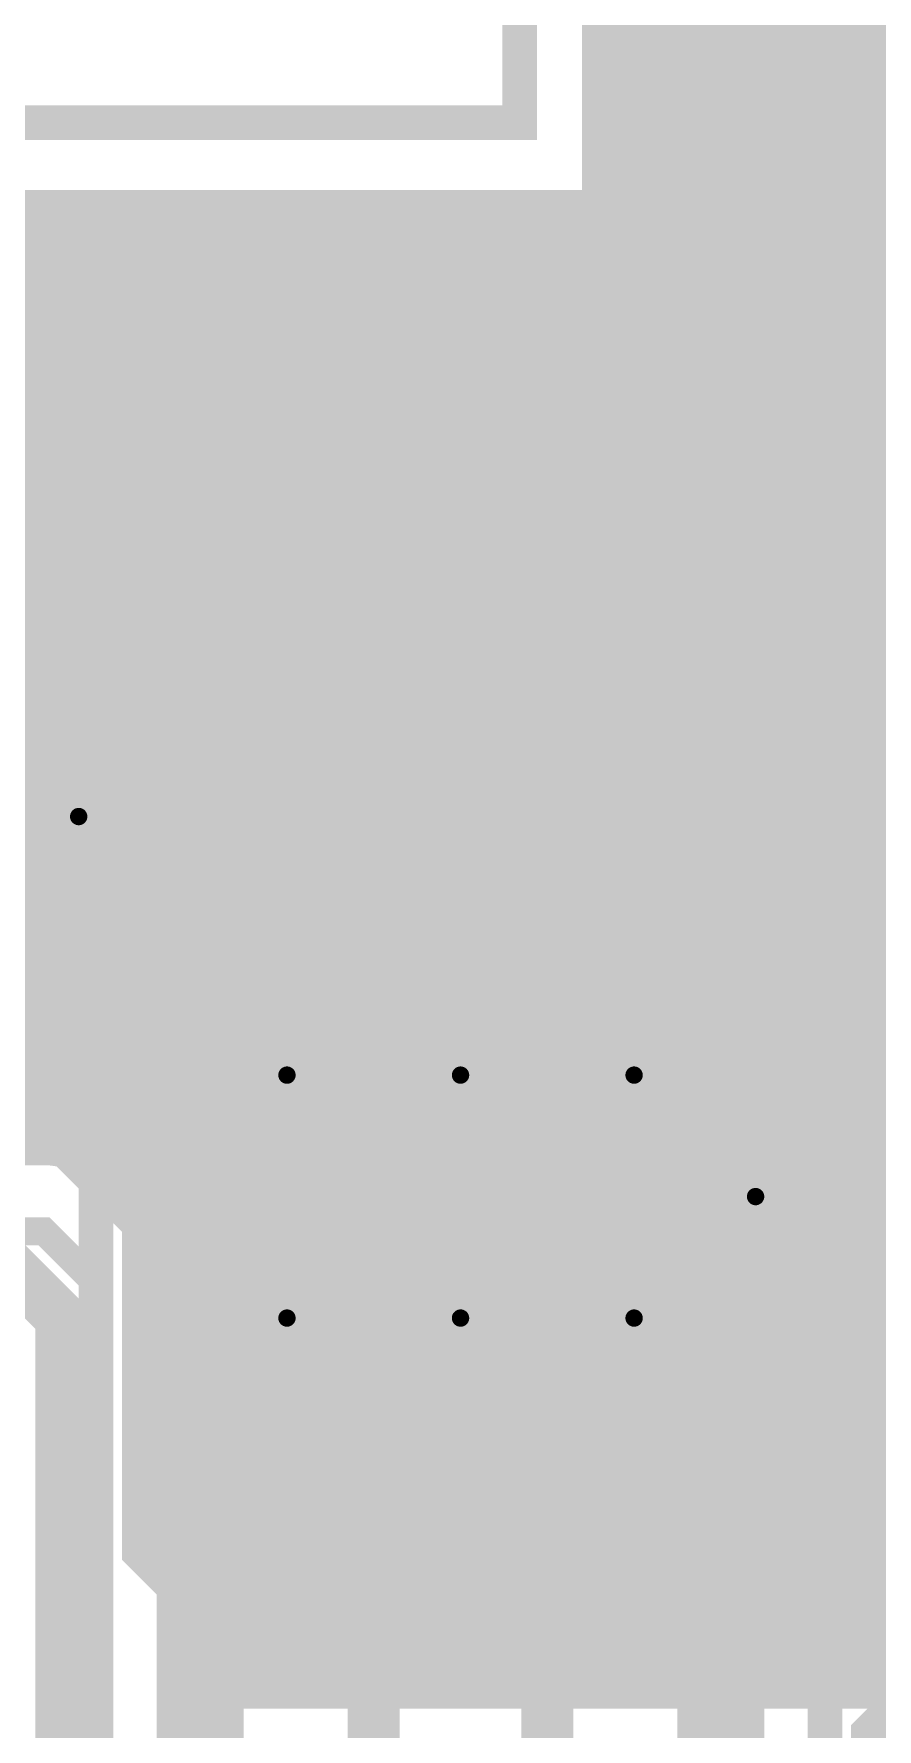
# Model space of a CAD drawing. Extents: x -10 to 131, y -93 to 209.
# Drawn here: x 112.45 to 118.62, y 187.24 to 199.64 of the extents above; entities that cross this region are included whole.
import ezdxf

# ---------------------------------------------------------------- set-up
doc = ezdxf.new("R2010")
doc.units = 0
doc.header["$MEASUREMENT"] = 0
doc.layers.get('0').update_dxf_attribs({"linetype": 'CONTINUOUS'})
for name, color, linetype in [('22-303-0_ASB', 7, 'CONTINUOUS'), ('22-303-0_AST', 7, 'CONTINUOUS'), ('22-303-0_BOT', 2, 'CONTINUOUS'), ('22-303-0_DRD', 6, 'CONTINUOUS'), ('22-303-0_DRL', 1, 'CONTINUOUS'), ('22-303-0_GND', 3, 'CONTINUOUS'), ('22-303-0_IN1', 10, 'CONTINUOUS'), ('22-303-0_SMB', 14, 'CONTINUOUS'), ('22-303-0_SMT', 9, 'CONTINUOUS'), ('22-303-0_SPT', 11, 'CONTINUOUS'), ('22-303-0_SST', 8, 'CONTINUOUS'), ('22-303-0_TOP', 15, 'CONTINUOUS'), ('THRUHOLE_TAP', 2, 'CONTINUOUS')]:
    doc.layers.add(name, color=color, linetype=linetype)

# ---------------------------------------------------------------- blocks, each defined once
blk = doc.blocks.new('RECTANGLE_50')
blk.add_solid([(1.5494, 1.2065), (1.5494, -1.2065), (-1.5494, 1.2065), (-1.5494, -1.2065)])
blk = doc.blocks.new('RECTANGLE_51')
blk.add_solid([(0.3048, 0.9525), (0.3048, -0.9525), (-0.3048, 0.9525), (-0.3048, -0.9525)])
blk = doc.blocks.new('ROUND_65')
at = {"const_width": 0.29972}
blk.add_lwpolyline([(-0.14986, 0, 1), (0.14986, 0, 1)], format="xyb", close=True, dxfattribs=at)
blk = doc.blocks.new('ROUND_70')
at = {"const_width": 0.29972}
blk.add_lwpolyline([(-0.14986, 0, 1), (0.14986, 0, 1)], format="xyb", close=True, dxfattribs=at)
blk = doc.blocks.new('ROUND_115')
at = {"const_width": 0.10033}
blk.add_lwpolyline([(-0.050164, 0, 1), (0.050164, 0, 1)], format="xyb", close=True, dxfattribs=at)
blk = doc.blocks.new('ROUND_117')
at = {"const_width": 0.10033}
blk.add_lwpolyline([(-0.050164, 0, 1), (0.050164, 0, 1)], format="xyb", close=True, dxfattribs=at)
blk = doc.blocks.new('ROUND_79')
at = {"const_width": 0.0635}
blk.add_lwpolyline([(-0.03175, 0, 1), (0.03175, 0, 1)], format="xyb", close=True, dxfattribs=at)
blk = doc.blocks.new('ROUND_101')
at = {"const_width": 0.0635}
blk.add_lwpolyline([(-0.03175, 0, 1), (0.03175, 0, 1)], format="xyb", close=True, dxfattribs=at)
blk = doc.blocks.new('RECTANGLE_5')
blk.add_solid([(0.51308, 0.63627), (0.51308, -0.63627), (-0.51308, 0.63627), (-0.51308, -0.63627)])
blk = doc.blocks.new('ROUND_108')
at = {"const_width": 0.10033}
blk.add_lwpolyline([(-0.050164, 0, 1), (0.050164, 0, 1)], format="xyb", close=True, dxfattribs=at)

msp = doc.modelspace()

# ---------------------------------------------------------------- linework, layer by layer
at = {"layer": '22-303-0_ASB', "const_width": 0.254}
msp.add_lwpolyline([(111.00054, 208.99374), (111.00054, 198.99376), (116.0018, 198.99376), (116.0018, 208.99374), (130.50012, 208.99374), (130.50012, -31.00578), (-9.4996, -31.00578), (-9.4996, 208.99374), (111.00054, 208.99374)], dxfattribs=at)
at = {"layer": '22-303-0_AST'}
for points, const_width in [([(111.00054, 208.99374), (111.00054, 198.99376), (116.0018, 198.99376), (116.0018, 208.99374), (130.50012, 208.99374), (130.50012, -31.00578), (-9.4996, -31.00578), (-9.4996, 208.99374), (111.00054, 208.99374)], 0.254), ([(114.427, 195.961), (114.427, 197.739), (117.983, 197.739), (117.983, 195.961), (114.427, 195.961)], 0.1524), ([(116.07038, 196.5833), (116.00942, 196.41566), (115.65382, 196.41566), (115.5954, 196.5833), (115.5954, 197.26148), (115.65382, 197.43166), (116.00942, 197.43166), (116.07038, 197.26148)], 0.1524), ([(116.49202, 196.92366), (116.84762, 196.92366), (116.90858, 196.75348), (116.90858, 196.5833), (116.84762, 196.41566), (116.49202, 196.41566), (116.4336, 196.5833), (116.4336, 196.75348), (116.66982, 197.43166)], 0.1524), ([(118.237, 195.072), (118.237, 192.659), (117.856, 192.278), (118.237, 191.897), (118.237, 186.944), (112.903, 186.944), (112.903, 195.326), (117.983, 195.326), (118.237, 195.072)], 0.254)]:
    msp.add_lwpolyline(points, dxfattribs=dict(at, const_width=const_width))
at = {"layer": '22-303-0_BOT'}
for points, const_width in [([(129.667, 208.28), (116.586, 208.28), (116.586, 198.374), (110.363, 198.374)], 0.254), ([(116.6368, 208.28), (116.6368, 187.5155)], 0.254), ([(116.8654, 208.28), (116.8654, 187.5155)], 0.254), ([(117.094, 208.28), (117.094, 187.5155)], 0.254), ([(117.3226, 208.28), (117.3226, 187.5155)], 0.254), ([(117.5512, 208.28), (117.5512, 187.5155)], 0.254), ([(117.7798, 208.28), (117.7798, 187.5155)], 0.254), ([(118.0084, 208.28), (118.0084, 187.5155)], 0.254), ([(118.237, 208.28), (118.237, 187.5155)], 0.254), ([(118.4656, 208.28), (118.4656, 187.5155)], 0.254), ([(118.6942, 208.28), (118.6942, 187.5155)], 0.254), ([(129.667, 199.6186), (116.586, 199.6186)], 0.254), ([(129.667, 199.39), (116.586, 199.39)], 0.254), ([(129.667, 199.1614), (116.586, 199.1614)], 0.254), ([(129.667, 198.9328), (116.586, 198.9328)], 0.254), ([(129.667, 198.7042), (116.586, 198.7042)], 0.254), ([(112.522, 198.374), (112.522, 191.4906)], 0.254), ([(112.7506, 198.374), (112.7506, 191.44488)], 0.254), ([(112.9792, 198.374), (112.9792, 191.28486)], 0.254), ([(113.2078, 198.374), (113.2078, 191.05626)], 0.254), ([(113.4364, 198.374), (113.4364, 190.79464)], 0.254), ([(113.665, 198.374), (113.665, 187.5155)], 0.254), ([(113.8936, 198.374), (113.8936, 187.5155)], 0.254), ([(114.1222, 198.374), (114.1222, 187.5155)], 0.254), ([(114.3508, 198.374), (114.3508, 187.5155)], 0.254), ([(114.5794, 198.374), (114.5794, 187.5155)], 0.254), ([(114.808, 198.374), (114.808, 187.5155)], 0.254), ([(115.0366, 198.374), (115.0366, 187.5155)], 0.254), ([(115.2652, 198.374), (115.2652, 187.5155)], 0.254), ([(115.4938, 198.374), (115.4938, 187.5155)], 0.254), ([(115.7224, 198.374), (115.7224, 187.5155)], 0.254), ([(115.951, 198.374), (115.951, 187.5155)], 0.254), ([(116.1796, 198.374), (116.1796, 187.5155)], 0.254), ([(116.4082, 198.374), (116.4082, 187.5155)], 0.254), ([(129.667, 198.4756), (116.586, 198.4756)], 0.254), ([(129.667, 198.247), (92.1385, 198.247)], 0.254), ([(129.667, 198.0184), (92.1385, 198.0184)], 0.254), ([(129.667, 197.7898), (92.1385, 197.7898)], 0.254), ([(129.667, 197.5612), (92.1385, 197.5612)], 0.254), ([(129.667, 197.3326), (92.1385, 197.3326)], 0.254), ([(129.667, 197.104), (92.1385, 197.104)], 0.254), ([(129.667, 196.8754), (92.1385, 196.8754)], 0.254), ([(129.667, 196.6468), (92.1385, 196.6468)], 0.254), ([(129.667, 196.4182), (92.22232, 196.4182)], 0.254), ([(129.667, 196.1896), (92.24772, 196.1896)], 0.254), ([(129.667, 195.961), (92.20708, 195.961)], 0.254), ([(129.667, 195.7324), (92.0877, 195.7324)], 0.254), ([(129.667, 195.5038), (91.82354, 195.5038)], 0.254), ([(129.667, 195.2752), (87.7316, 195.2752)], 0.254), ([(129.667, 195.0466), (87.7951, 195.0466)], 0.254), ([(129.667, 194.818), (87.79256, 194.818)], 0.254), ([(129.667, 194.5894), (87.7189, 194.5894)], 0.254), ([(129.667, 194.3608), (87.6935, 194.3608)], 0.254), ([(129.667, 194.1322), (87.6935, 194.1322)], 0.254), ([(129.667, 193.9036), (87.6935, 193.9036)], 0.254), ([(129.667, 193.675), (87.6935, 193.675)], 0.254), ([(129.667, 193.4464), (87.6935, 193.4464)], 0.254), ([(129.667, 193.2178), (87.6935, 193.2178)], 0.254), ([(129.667, 192.9892), (87.6935, 192.9892)], 0.254), ([(129.667, 192.7606), (87.6935, 192.7606)], 0.254), ([(129.667, 192.532), (87.6935, 192.532)], 0.254), ([(129.667, 192.3034), (87.6554, 192.3034)], 0.254), ([(129.667, 192.0748), (87.52332, 192.0748)], 0.254), ([(129.667, 191.8462), (87.29726, 191.8462)], 0.254), ([(129.667, 191.6176), (87.06866, 191.6176)], 0.254), ([(112.522, 191.4906), (86.94166, 191.4906)], 0.254), ([(129.667, 191.389), (112.85728, 191.389)], 0.254), ([(112.9538, 191.3128), (113.32718, 190.93688)], 0.254), ([(6.604, 74.168), (6.604, 100.711), (0.254, 107.061), (0.254, 117.983), (3.048, 120.777), (3.048, 187.198), (7.112, 191.262), (84.328, 191.262), (84.709, 190.881), (112.522, 190.881), (112.903, 190.5), (112.903, 157.988), (114.681, 156.21), (114.681, 139.192), (115.189, 138.684), (115.189, 135.509), (114.3, 134.62)], 0.2032), ([(129.667, 191.1604), (113.10366, 191.1604)], 0.254), ([(129.667, 190.9318), (113.33226, 190.9318)], 0.254), ([(129.667, 190.7032), (113.47704, 190.7032)], 0.254), ([(113.5126, 190.5), (113.5126, 187.50026)], 0.254), ([(129.667, 190.4746), (113.5126, 190.4746)], 0.254), ([(129.667, 190.246), (113.5126, 190.246)], 0.254), ([(129.667, 190.0174), (113.5126, 190.0174)], 0.254), ([(129.667, 189.7888), (113.5126, 189.7888)], 0.254), ([(129.667, 189.5602), (113.5126, 189.5602)], 0.254), ([(129.667, 189.3316), (113.5126, 189.3316)], 0.254), ([(129.667, 189.103), (113.5126, 189.103)], 0.254), ([(129.667, 188.8744), (113.5126, 188.8744)], 0.254), ([(129.667, 188.6458), (113.5126, 188.6458)], 0.254), ([(129.667, 188.4172), (113.5126, 188.4172)], 0.254), ([(129.667, 188.1886), (113.5126, 188.1886)], 0.254), ([(129.667, 187.96), (113.5126, 187.96)], 0.254), ([(129.667, 187.7314), (113.5126, 187.7314)], 0.254), ([(118.745, 187.5155), (113.665, 187.5155)], 0.254)]:
    msp.add_lwpolyline(points, dxfattribs=dict(at, const_width=const_width))
at = {"layer": '22-303-0_BOT', "const_width": 0.254}
for points in [[(112.9538, 191.3128, 0.1989124), (112.522, 191.49166)], [(113.5126, 190.5, 0.1989124), (113.33405, 190.93105)], [(113.5126, 190.5, 0.1989124), (113.33405, 190.93105)], [(113.665, 187.5155, 0.0465127), (113.51241, 187.50128)]]:
    msp.add_lwpolyline(points, format="xyb", dxfattribs=at)
at = {"layer": '22-303-0_DRD', "const_width": 0.254}
for points in [[(111.00054, 208.99374), (111.00054, 198.99376), (116.0018, 198.99376), (116.0018, 208.99374), (130.50012, 208.99374), (130.50012, -31.00578), (-9.4996, -31.00578), (-9.4996, 208.99374), (111.00054, 208.99374)], [(118.491, 197.231), (119.126, 197.866)], [(118.491, 197.231), (119.126, 197.866)], [(118.491, 197.739), (118.491, 197.231)], [(119.126, 197.104), (118.491, 197.739)], [(118.491, 197.739), (118.491, 197.231)], [(119.126, 197.104), (118.491, 197.739)], [(112.141, 193.6623), (112.776, 194.2973)], [(112.141, 193.6623), (112.776, 194.2973)], [(112.776, 194.2973), (113.411, 193.6623)], [(112.776, 194.2973), (113.411, 193.6623)], [(112.776, 193.5353), (112.141, 194.1703)], [(112.776, 193.5353), (112.141, 194.1703)], [(113.411, 194.1703), (112.776, 193.5353)], [(113.411, 194.1703), (112.776, 193.5353)], [(113.411, 193.6623), (113.411, 194.1703)], [(113.411, 193.6623), (113.411, 194.1703)], [(113.665, 191.77), (114.3, 192.405)], [(114.3, 192.405), (114.935, 191.77)], [(114.935, 191.77), (115.57, 192.405)], [(115.57, 192.405), (116.205, 191.77)], [(116.205, 191.77), (116.84, 192.405)], [(116.84, 192.405), (117.475, 191.77)], [(113.665, 192.278), (113.665, 191.77)], [(114.3, 191.643), (113.665, 192.278)], [(114.935, 192.278), (114.3, 191.643)], [(114.935, 192.278), (114.935, 191.77)], [(115.57, 191.643), (114.935, 192.278)], [(114.935, 191.77), (114.935, 192.278)], [(116.205, 192.278), (115.57, 191.643)], [(116.205, 192.278), (116.205, 191.77)], [(116.84, 191.643), (116.205, 192.278)], [(116.205, 191.77), (116.205, 192.278)], [(117.475, 192.278), (116.84, 191.643)], [(117.475, 191.77), (117.475, 192.278)], [(117.094, 190.881), (117.729, 191.516)], [(117.094, 190.881), (117.729, 191.516)], [(117.729, 191.516), (118.364, 190.881)], [(117.729, 191.516), (118.364, 190.881)], [(117.094, 191.389), (117.094, 190.881)], [(117.729, 190.754), (117.094, 191.389)], [(117.094, 191.389), (117.094, 190.881)], [(117.729, 190.754), (117.094, 191.389)], [(118.364, 191.389), (117.729, 190.754)], [(118.364, 191.389), (117.729, 190.754)], [(118.364, 190.881), (118.364, 191.389)], [(118.364, 190.881), (118.364, 191.389)], [(113.665, 189.992), (114.3, 190.627)], [(114.3, 190.627), (114.935, 189.992)], [(114.935, 189.992), (115.57, 190.627)], [(115.57, 190.627), (116.205, 189.992)], [(116.205, 189.992), (116.84, 190.627)], [(116.84, 190.627), (117.475, 189.992)], [(113.665, 190.5), (113.665, 189.992)], [(114.3, 189.865), (113.665, 190.5)], [(114.935, 190.5), (114.3, 189.865)], [(114.935, 190.5), (114.935, 189.992)], [(115.57, 189.865), (114.935, 190.5)], [(114.935, 189.992), (114.935, 190.5)], [(116.205, 190.5), (115.57, 189.865)], [(116.205, 190.5), (116.205, 189.992)], [(116.84, 189.865), (116.205, 190.5)], [(116.205, 189.992), (116.205, 190.5)], [(117.475, 190.5), (116.84, 189.865)], [(117.475, 189.992), (117.475, 190.5)]]:
    msp.add_lwpolyline(points, dxfattribs=at)
at = {"layer": '22-303-0_DRL', "const_width": 0.254}
msp.add_lwpolyline([(111.00054, 208.99374), (111.00054, 198.99376), (116.0018, 198.99376), (116.0018, 208.99374), (130.50012, 208.99374), (130.50012, -31.00578), (-9.4996, -31.00578), (-9.4996, 208.99374), (111.00054, 208.99374)], dxfattribs=at)
at = {"layer": '22-303-0_GND', "const_width": 0.254}
msp.add_lwpolyline([(111.00054, 208.99374), (111.00054, 198.99376), (116.0018, 198.99376), (116.0018, 208.99374), (130.50012, 208.99374), (130.50012, -31.00578), (-9.4996, -31.00578), (-9.4996, 208.99374), (111.00054, 208.99374)], dxfattribs=at)
at = {"layer": '22-303-0_SMB', "const_width": 0.254}
for points in [[(121.793, 195.58), (113.792, 195.58), (113.792, 188.341)], [(121.793, 195.5292), (113.792, 195.5292)], [(113.8936, 195.58), (113.8936, 188.341)], [(114.1222, 195.58), (114.1222, 188.341)], [(114.3508, 195.58), (114.3508, 188.341)], [(114.5794, 195.58), (114.5794, 188.341)], [(114.808, 195.58), (114.808, 188.341)], [(115.0366, 195.58), (115.0366, 188.341)], [(115.2652, 195.58), (115.2652, 188.341)], [(115.4938, 195.58), (115.4938, 188.341)], [(115.7224, 195.58), (115.7224, 188.341)], [(115.951, 195.58), (115.951, 188.341)], [(116.1796, 195.58), (116.1796, 188.341)], [(116.4082, 195.58), (116.4082, 188.341)], [(116.6368, 195.58), (116.6368, 188.341)], [(116.8654, 195.58), (116.8654, 188.341)], [(117.094, 195.58), (117.094, 188.341)], [(117.3226, 195.58), (117.3226, 188.341)], [(117.5512, 195.58), (117.5512, 188.341)], [(117.7798, 195.58), (117.7798, 188.341)], [(118.0084, 195.58), (118.0084, 188.341)], [(118.237, 195.58), (118.237, 188.341)], [(118.4656, 195.58), (118.4656, 188.341)], [(118.6942, 195.58), (118.6942, 188.341)], [(121.793, 195.3006), (113.792, 195.3006)], [(121.793, 195.072), (113.792, 195.072)], [(121.793, 194.8434), (113.792, 194.8434)], [(121.793, 194.6148), (113.792, 194.6148)], [(121.793, 194.3862), (113.792, 194.3862)], [(121.793, 194.1576), (113.792, 194.1576)], [(121.793, 193.929), (113.792, 193.929)], [(121.793, 193.7004), (113.792, 193.7004)], [(121.793, 193.4718), (113.792, 193.4718)], [(121.793, 193.2432), (113.792, 193.2432)], [(121.793, 193.0146), (113.792, 193.0146)], [(121.793, 192.786), (113.792, 192.786)], [(121.793, 192.5574), (113.792, 192.5574)], [(121.793, 192.3288), (113.792, 192.3288)], [(121.793, 192.1002), (113.792, 192.1002)], [(121.793, 191.8716), (113.792, 191.8716)], [(121.793, 191.643), (113.792, 191.643)], [(121.793, 191.4144), (113.792, 191.4144)], [(121.793, 191.1858), (113.792, 191.1858)], [(121.793, 190.9572), (113.792, 190.9572)], [(121.793, 190.7286), (113.792, 190.7286)], [(121.793, 190.5), (113.792, 190.5)], [(121.793, 190.2714), (113.792, 190.2714)], [(121.793, 190.0428), (113.792, 190.0428)], [(121.793, 189.8142), (113.792, 189.8142)], [(121.793, 189.5856), (113.792, 189.5856)], [(121.793, 189.357), (113.792, 189.357)], [(121.793, 189.1284), (113.792, 189.1284)], [(121.793, 188.8998), (113.792, 188.8998)], [(121.793, 188.6712), (113.792, 188.6712)], [(121.793, 188.4426), (113.792, 188.4426)], [(121.793, 188.341), (113.792, 188.341)]]:
    msp.add_lwpolyline(points, dxfattribs=at)
at = {"layer": '22-303-0_SST'}
for points, const_width in [([(114.427, 195.961), (117.983, 195.961), (117.983, 197.739), (114.427, 197.739), (114.427, 195.961)], 0.1524), ([(113.4237, 197.00748), (113.28146, 197.05066), (113.28146, 197.30466), (113.4237, 197.34784), (113.98758, 197.34784), (114.12982, 197.30466), (114.12982, 197.05066), (113.98758, 197.00748)], 0.1524), ([(113.70564, 196.61886), (113.70564, 196.36486), (113.5634, 196.32168), (113.4237, 196.32168), (113.28146, 196.36486), (113.28146, 196.61886), (113.4237, 196.66204), (113.5634, 196.66204), (114.12982, 196.49186)], 0.1524), ([(118.237, 195.072), (117.983, 195.326), (112.903, 195.326), (112.903, 186.944), (118.237, 186.944), (118.237, 191.897), (117.856, 192.278), (118.237, 192.659), (118.237, 195.072)], 0.254)]:
    msp.add_lwpolyline(points, dxfattribs=dict(at, const_width=const_width))
at = {"layer": '22-303-0_TOP'}
for points, const_width in [([(115.189, 196.85), (116.205, 195.834), (116.205, 193.9163)], 0.381), ([(117.221, 196.85), (117.475, 196.596), (117.475, 193.9163)], 0.381), ([(125.095, 194.3354), (125.095, 193.9163), (117.475, 193.9163)], 0.635), ([(112.776, 193.9163), (113.665, 193.9163)], 0.381), ([(113.665, 193.9163), (112.776, 193.9163)], 0.381), ([(113.665, 184.8612), (113.5888, 184.8612), (112.649, 185.801), (112.649, 190.246), (111.379, 191.516), (109.474, 191.516), (107.315, 193.675), (107.188, 193.675)], 0.381), ([(113.665, 188.3537), (113.411, 188.6077), (113.411, 191.008), (111.7854, 192.6336), (110.49, 192.6336)], 0.635), ([(117.729, 191.135), (115.57, 191.135)], 0.381), ([(117.729, 191.135), (115.57, 191.135)], 0.381), ([(113.665, 186.69), (113.665, 188.3537)], 0.635), ([(117.475, 188.3537), (117.475, 184.8612), (118.2878, 184.8612), (118.872, 184.277), (118.872, 182.372), (116.82984, 180.32984), (115.57, 180.32984)], 0.635), ([(113.665, 184.8612), (113.665, 184.912), (114.935, 186.182), (114.935, 188.3537)], 0.381), ([(116.205, 188.3537), (116.205, 186.944), (116.459, 186.69), (116.459, 184.277), (115.6208, 183.4388), (115.57, 183.4388)], 0.381), ([(120.015, 187.579), (119.1895, 187.579), (118.745, 187.1345), (118.745, 186.69)], 0.635)]:
    msp.add_lwpolyline(points, dxfattribs=dict(at, const_width=const_width))

# ---------------------------------------------------------------- block references
at = {"layer": '22-303-0_AST'}
for name, p in [('RECTANGLE_51', (113.665, 193.9163)), ('RECTANGLE_51', (114.935, 193.9163)), ('RECTANGLE_51', (116.205, 193.9163)), ('RECTANGLE_51', (117.475, 193.9163)), ('RECTANGLE_50', (115.57, 191.135)), ('RECTANGLE_51', (113.665, 188.3537)), ('RECTANGLE_51', (114.935, 188.3537)), ('RECTANGLE_51', (116.205, 188.3537)), ('RECTANGLE_51', (117.475, 188.3537))]:
    msp.add_blockref(name, p, dxfattribs=at)
at = {"layer": '22-303-0_BOT'}
for name, p in [('ROUND_70', (112.776, 193.9163)), ('ROUND_65', (114.3, 192.024)), ('ROUND_65', (115.57, 192.024)), ('ROUND_65', (116.84, 192.024)), ('ROUND_70', (117.729, 191.135)), ('ROUND_65', (114.3, 190.246)), ('ROUND_65', (115.57, 190.246)), ('ROUND_65', (116.84, 190.246))]:
    msp.add_blockref(name, p, dxfattribs=at)
at = {"layer": '22-303-0_DRL'}
for name, p in [('ROUND_117', (112.776, 193.9163)), ('ROUND_115', (114.3, 192.024)), ('ROUND_115', (115.57, 192.024)), ('ROUND_115', (116.84, 192.024)), ('ROUND_117', (117.729, 191.135)), ('ROUND_115', (114.3, 190.246)), ('ROUND_115', (115.57, 190.246)), ('ROUND_115', (116.84, 190.246))]:
    msp.add_blockref(name, p, dxfattribs=at)
at = {"layer": '22-303-0_GND'}
for name, p in [('ROUND_101', (112.776, 193.9163)), ('ROUND_79', (114.3, 192.024)), ('ROUND_79', (115.57, 192.024)), ('ROUND_79', (116.84, 192.024)), ('ROUND_101', (117.729, 191.135)), ('ROUND_79', (114.3, 190.246)), ('ROUND_79', (115.57, 190.246)), ('ROUND_79', (116.84, 190.246))]:
    msp.add_blockref(name, p, dxfattribs=at)
at = {"layer": '22-303-0_IN1'}
for name, p in [('ROUND_70', (112.776, 193.9163)), ('ROUND_65', (114.3, 192.024)), ('ROUND_65', (115.57, 192.024)), ('ROUND_65', (116.84, 192.024)), ('ROUND_70', (117.729, 191.135)), ('ROUND_65', (114.3, 190.246)), ('ROUND_65', (115.57, 190.246)), ('ROUND_65', (116.84, 190.246))]:
    msp.add_blockref(name, p, dxfattribs=at)
at = {"layer": '22-303-0_SMT'}
for name, p in [('RECTANGLE_5', (115.189, 196.85)), ('RECTANGLE_5', (117.221, 196.85)), ('RECTANGLE_51', (113.665, 193.9163)), ('RECTANGLE_51', (114.935, 193.9163)), ('RECTANGLE_51', (116.205, 193.9163)), ('RECTANGLE_51', (117.475, 193.9163)), ('RECTANGLE_50', (115.57, 191.135)), ('RECTANGLE_51', (113.665, 188.3537)), ('RECTANGLE_51', (114.935, 188.3537)), ('RECTANGLE_51', (116.205, 188.3537)), ('RECTANGLE_51', (117.475, 188.3537))]:
    msp.add_blockref(name, p, dxfattribs=at)
at = {"layer": '22-303-0_SPT'}
for name, p in [('RECTANGLE_5', (115.189, 196.85)), ('RECTANGLE_5', (117.221, 196.85)), ('RECTANGLE_51', (113.665, 193.9163)), ('RECTANGLE_51', (114.935, 193.9163)), ('RECTANGLE_51', (116.205, 193.9163)), ('RECTANGLE_51', (117.475, 193.9163)), ('RECTANGLE_50', (115.57, 191.135)), ('RECTANGLE_51', (113.665, 188.3537)), ('RECTANGLE_51', (114.935, 188.3537)), ('RECTANGLE_51', (116.205, 188.3537)), ('RECTANGLE_51', (117.475, 188.3537))]:
    msp.add_blockref(name, p, dxfattribs=at)
at = {"layer": '22-303-0_TOP'}
for name, p in [('RECTANGLE_5', (115.189, 196.85)), ('RECTANGLE_5', (117.221, 196.85)), ('RECTANGLE_51', (113.665, 193.9163)), ('RECTANGLE_51', (114.935, 193.9163)), ('RECTANGLE_51', (116.205, 193.9163)), ('RECTANGLE_51', (117.475, 193.9163)), ('ROUND_70', (112.776, 193.9163)), ('ROUND_65', (114.3, 192.024)), ('RECTANGLE_50', (115.57, 191.135)), ('ROUND_65', (115.57, 192.024)), ('ROUND_65', (116.84, 192.024)), ('ROUND_70', (117.729, 191.135)), ('ROUND_65', (114.3, 190.246)), ('ROUND_65', (115.57, 190.246)), ('ROUND_65', (116.84, 190.246)), ('RECTANGLE_51', (113.665, 188.3537)), ('RECTANGLE_51', (114.935, 188.3537)), ('RECTANGLE_51', (116.205, 188.3537)), ('RECTANGLE_51', (117.475, 188.3537))]:
    msp.add_blockref(name, p, dxfattribs=at)
at = {"layer": 'THRUHOLE_TAP'}
for p in [(112.776, 193.9163), (114.3, 192.024), (115.57, 192.024), (116.84, 192.024), (117.729, 191.135), (114.3, 190.246), (115.57, 190.246), (116.84, 190.246)]:
    msp.add_blockref('ROUND_108', p, dxfattribs=at)

doc.saveas('drawing.dxf')
